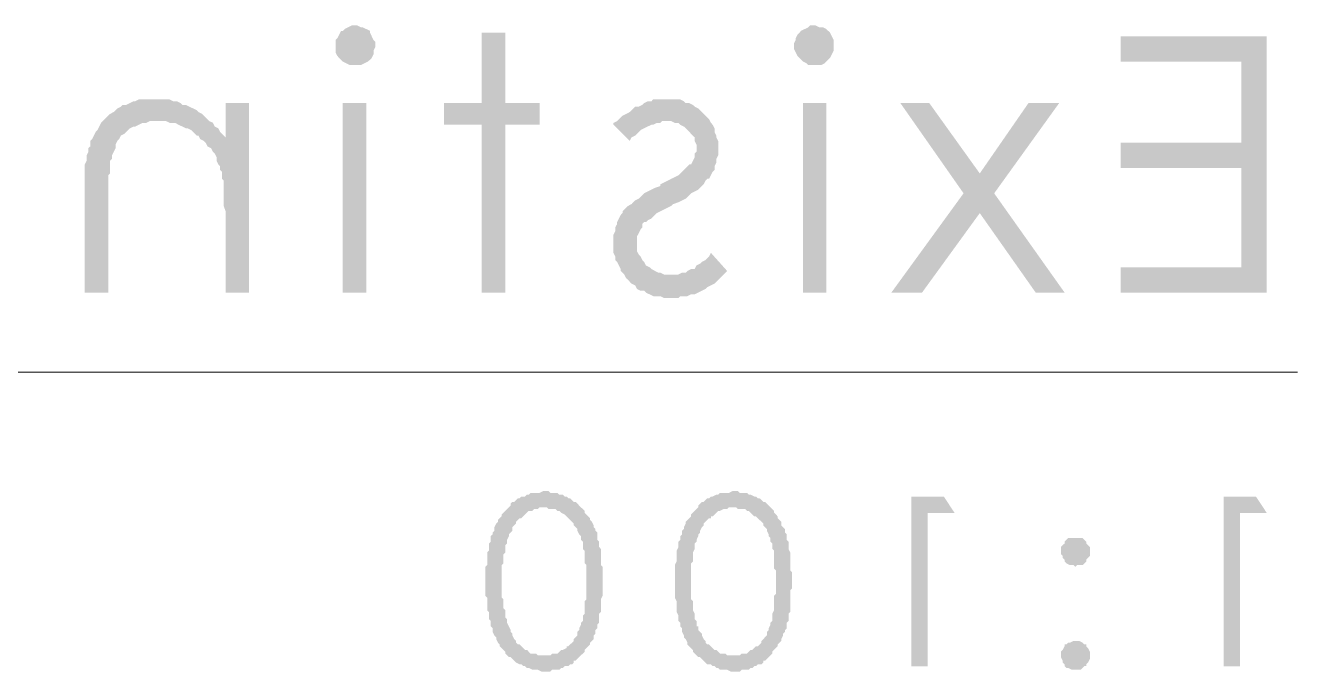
# Model space of a CAD drawing. Header units: millimetres. Extents: x -176873 to 104254, y -63587 to 101719.
# Drawn here: x -152573 to -151081, y 5463 to 6221 of the extents above; entities that cross this region are included whole.
import ezdxf

# ---------------------------------------------------------------- set-up
doc = ezdxf.new("R2010")
doc.units = ezdxf.units.MM
doc.layers.add('PDF2_a-Text', color=7, linetype='Continuous')

msp = doc.modelspace()

# ---------------------------------------------------------------- hatches: boundary and pattern name
at = {"layer": 'PDF2_a-Text', "transparency": 33554559}
h = msp.add_hatch(color=256, dxfattribs=at)
h.paths.add_polyline_path([(-152185.7, 6220.9), (-152189.9, 6220.9), (-152194.1, 6218.8), (-152198.4, 6216.7), (-152200.5, 6214.6), (-152202.6, 6214.6), (-152204.7, 6210.3), (-152206.8, 6206.1), (-152209, 6204), (-152209, 6199.8), (-152209, 6197.7), (-152209, 6193.4), (-152209, 6189.2), (-152206.8, 6185), (-152204.7, 6182.8), (-152202.6, 6180.7), (-152200.5, 6178.6), (-152196.3, 6176.5), (-152192, 6174.4), (-152187.8, 6174.4), (-152185.7, 6174.4), (-152181.4, 6174.4), (-152179.3, 6174.4), (-152175.1, 6176.5), (-152170.9, 6178.6), (-152168.7, 6180.7), (-152166.6, 6182.8), (-152164.5, 6187.1), (-152164.5, 6191.3), (-152162.4, 6195.5), (-152162.4, 6197.7), (-152162.4, 6201.9), (-152164.5, 6204), (-152166.6, 6208.2), (-152168.7, 6212.5), (-152168.7, 6214.6), (-152173, 6216.7), (-152177.2, 6218.8), (-152179.3, 6218.8), (-152183.6, 6220.9), (-152185.7, 6220.9)], flags=0)
h.paths.add_polyline_path([(-152173, 6129.9), (-152200.5, 6129.9), (-152200.5, 5907.8), (-152173, 5907.8)], flags=0)
for points in [[(-152010, 6212.5), (-152037.5, 6212.5), (-152037.5, 6129.9), (-152082, 6129.9), (-152082, 6104.5), (-152037.5, 6104.5), (-152037.5, 5907.8), (-152010, 5907.8), (-152010, 6104.5), (-151969.8, 6104.5), (-151969.8, 6129.9), (-152010, 6129.9)], [(-151117, 6208.2), (-151288.4, 6208.2), (-151288.4, 6178.6), (-151146.7, 6178.6), (-151146.7, 6083.4), (-151288.4, 6083.4), (-151288.4, 6053.8), (-151146.7, 6053.8), (-151146.7, 5937.4), (-151288.4, 5937.4), (-151288.4, 5907.8), (-151117, 5907.8)], [(-152310.5, 6129.9), (-152338, 6129.9), (-152338, 6089.7), (-152342.3, 6094), (-152344.4, 6096.1), (-152346.5, 6100.3), (-152350.7, 6102.4), (-152352.8, 6106.7), (-152357.1, 6108.8), (-152359.2, 6110.9), (-152363.4, 6115.1), (-152365.5, 6117.2), (-152369.8, 6119.4), (-152371.9, 6121.5), (-152376.1, 6123.6), (-152376.1, 6123.6), (-152380.4, 6125.7), (-152384.6, 6127.8), (-152388.8, 6127.8), (-152390.9, 6129.9), (-152395.2, 6132.1), (-152399.4, 6132.1), (-152403.6, 6134.2), (-152407.9, 6134.2), (-152412.1, 6134.2), (-152416.3, 6134.2), (-152420.6, 6134.2), (-152422.7, 6134.2), (-152426.9, 6134.2), (-152431.1, 6134.2), (-152435.4, 6134.2), (-152439.6, 6134.2), (-152443.8, 6132.1), (-152446, 6132.1), (-152450.2, 6129.9), (-152454.4, 6127.8), (-152458.7, 6127.8), (-152460.8, 6125.7), (-152465, 6123.6), (-152467.1, 6121.5), (-152469.2, 6119.4), (-152473.5, 6117.2), (-152475.6, 6115.1), (-152479.8, 6110.9), (-152481.9, 6108.8), (-152484, 6106.7), (-152486.2, 6102.4), (-152488.3, 6098.2), (-152490.4, 6096.1), (-152492.5, 6091.8), (-152494.6, 6087.6), (-152496.7, 6085.5), (-152496.7, 6083.4), (-152496.7, 6079.1), (-152498.9, 6077), (-152498.9, 6072.8), (-152501, 6068.6), (-152501, 6066.5), (-152501, 6062.2), (-152503.1, 6058), (-152503.1, 6053.8), (-152503.1, 6049.5), (-152503.1, 6043.2), (-152503.1, 6038.9), (-152503.1, 6034.7), (-152503.1, 6028.4), (-152503.1, 6024.1), (-152503.1, 6022), (-152503.1, 5907.7), (-152475.6, 5907.7), (-152475.6, 6013.6), (-152475.6, 6019.9), (-152475.6, 6024.1), (-152475.6, 6030.5), (-152475.6, 6034.7), (-152475.6, 6041.1), (-152475.6, 6045.3), (-152473.5, 6047.4), (-152473.5, 6051.6), (-152473.5, 6055.9), (-152473.5, 6058), (-152473.5, 6062.2), (-152471.3, 6064.3), (-152471.3, 6064.3), (-152471.3, 6068.6), (-152469.2, 6072.8), (-152467.1, 6077), (-152467.1, 6081.3), (-152465, 6085.5), (-152462.9, 6087.6), (-152460.8, 6091.8), (-152456.5, 6094), (-152454.4, 6096.1), (-152452.3, 6098.2), (-152450.2, 6100.3), (-152446, 6102.4), (-152443.8, 6102.4), (-152439.6, 6104.5), (-152435.4, 6106.7), (-152431.1, 6106.7), (-152426.9, 6108.8), (-152422.7, 6108.8), (-152418.4, 6108.8), (-152416.3, 6108.8), (-152412.1, 6108.8), (-152407.9, 6108.8), (-152403.6, 6106.7), (-152399.4, 6106.7), (-152397.3, 6106.7), (-152393.1, 6104.5), (-152388.8, 6102.4), (-152384.6, 6100.3), (-152382.5, 6100.3), (-152378.2, 6098.2), (-152374, 6094), (-152371.9, 6091.8), (-152369.8, 6091.8), (-152367.7, 6087.6), (-152363.4, 6085.5), (-152361.3, 6083.4), (-152359.2, 6079.1), (-152355, 6077), (-152352.8, 6072.8), (-152350.7, 6070.7), (-152348.6, 6066.5), (-152348.6, 6062.2), (-152346.5, 6058), (-152344.4, 6055.9), (-152344.4, 6051.6), (-152342.3, 6049.5), (-152342.3, 6047.4), (-152342.3, 6043.2), (-152342.3, 6041.1), (-152340.2, 6038.9), (-152340.2, 6034.7), (-152340.2, 6030.5), (-152340.2, 6026.2), (-152340.2, 6022), (-152340.2, 6017.8), (-152340.2, 6013.6), (-152340.2, 6009.3), (-152338, 6003), (-152338, 5998.7), (-152338, 5992.4), (-152338, 5988.2), (-152338, 5907.7), (-152310.5, 5907.7)], [(-151883.1, 6104.5), (-151864, 6085.5), (-151861.9, 6089.7), (-151857.7, 6091.8), (-151853.4, 6096.1), (-151851.3, 6098.2), (-151847.1, 6100.3), (-151842.9, 6102.4), (-151838.6, 6104.5), (-151836.5, 6104.5), (-151832.3, 6106.7), (-151828.1, 6106.7), (-151825.9, 6108.8), (-151821.7, 6108.8), (-151819.6, 6108.8), (-151815.4, 6108.8), (-151811.1, 6106.7), (-151806.9, 6106.7), (-151804.8, 6104.5), (-151800.5, 6102.4), (-151798.4, 6100.3), (-151796.3, 6098.2), (-151794.2, 6096.1), (-151790, 6091.8), (-151787.8, 6089.7), (-151787.8, 6085.5), (-151785.7, 6081.3), (-151785.7, 6077), (-151785.7, 6077), (-151785.7, 6072.8), (-151787.8, 6070.7), (-151787.8, 6066.5), (-151790, 6062.2), (-151792.1, 6058), (-151794.2, 6058), (-151796.3, 6055.9), (-151798.4, 6053.8), (-151800.5, 6051.6), (-151802.7, 6049.5), (-151806.9, 6045.3), (-151811.1, 6043.2), (-151815.4, 6041.1), (-151819.6, 6038.9), (-151823.8, 6036.8), (-151828.1, 6034.7), (-151828.1, 6032.6), (-151834.4, 6030.5), (-151838.6, 6028.4), (-151842.9, 6026.2), (-151847.1, 6024.1), (-151849.2, 6022), (-151853.4, 6017.8), (-151857.7, 6015.7), (-151859.8, 6013.6), (-151861.9, 6011.4), (-151866.1, 6009.3), (-151868.3, 6007.2), (-151870.4, 6005.1), (-151872.5, 6003), (-151872.5, 6000.9), (-151874.6, 5998.7), (-151876.7, 5994.5), (-151878.8, 5990.3), (-151878.8, 5988.2), (-151881, 5983.9), (-151881, 5979.7), (-151883.1, 5975.5), (-151883.1, 5971.2), (-151883.1, 5967), (-151883.1, 5967), (-151883.1, 5962.8), (-151883.1, 5958.5), (-151883.1, 5954.3), (-151881, 5950.1), (-151881, 5945.8), (-151878.8, 5943.7), (-151876.7, 5939.5), (-151874.6, 5935.3), (-151874.6, 5933.1), (-151870.4, 5928.9), (-151868.3, 5924.7), (-151866.1, 5922.6), (-151864, 5920.4), (-151861.9, 5918.3), (-151857.7, 5916.2), (-151855.6, 5912), (-151851.3, 5909.9), (-151847.1, 5909.9), (-151845, 5907.7), (-151840.7, 5905.6), (-151836.5, 5903.5), (-151832.3, 5903.5), (-151828.1, 5903.5), (-151823.8, 5901.4), (-151819.6, 5901.4), (-151815.4, 5901.4), (-151815.4, 5901.4), (-151811.1, 5901.4), (-151806.9, 5901.4), (-151804.8, 5903.5), (-151800.5, 5903.5), (-151796.3, 5903.5), (-151792.1, 5905.6), (-151787.8, 5905.6), (-151783.6, 5907.7), (-151779.4, 5909.9), (-151779.4, 5909.9), (-151775.2, 5912), (-151773, 5914.1), (-151768.8, 5916.2), (-151764.6, 5918.3), (-151762.5, 5920.4), (-151758.2, 5924.7), (-151756.1, 5926.8), (-151754, 5928.9), (-151749.8, 5933.1), (-151749.8, 5933.1), (-151768.8, 5954.3), (-151770.9, 5950.1), (-151775.2, 5945.8), (-151779.4, 5943.7), (-151781.5, 5941.6), (-151785.7, 5939.5), (-151787.8, 5935.3), (-151792.1, 5935.3), (-151796.3, 5933.1), (-151798.4, 5931), (-151802.7, 5931), (-151806.9, 5928.9), (-151809, 5928.9), (-151813.2, 5928.9), (-151815.4, 5928.9), (-151819.6, 5928.9), (-151823.8, 5928.9), (-151828.1, 5931), (-151830.2, 5931), (-151834.4, 5933.1), (-151838.6, 5935.3), (-151840.7, 5937.4), (-151845, 5939.5), (-151847.1, 5943.7), (-151849.2, 5945.8), (-151851.3, 5950.1), (-151853.4, 5952.2), (-151855.6, 5956.4), (-151855.6, 5960.6), (-151855.6, 5964.9), (-151855.6, 5964.9), (-151855.6, 5969.1), (-151855.6, 5973.3), (-151853.4, 5977.6), (-151851.3, 5981.8), (-151849.2, 5983.9), (-151849.2, 5988.2), (-151847.1, 5990.3), (-151845, 5990.3), (-151842.9, 5992.4), (-151838.6, 5994.5), (-151836.5, 5996.6), (-151832.3, 6000.9), (-151828.1, 6003), (-151823.8, 6005.1), (-151819.6, 6007.2), (-151815.4, 6009.3), (-151813.2, 6011.4), (-151806.9, 6013.6), (-151802.7, 6015.7), (-151798.4, 6017.8), (-151794.2, 6022), (-151792.1, 6024.1), (-151787.8, 6026.2), (-151783.6, 6028.4), (-151781.5, 6030.5), (-151779.4, 6032.6), (-151777.3, 6034.7), (-151775.2, 6038.9), (-151773, 6041.1), (-151770.9, 6041.1), (-151768.8, 6045.3), (-151766.7, 6049.5), (-151764.6, 6051.6), (-151764.6, 6055.9), (-151762.5, 6060.1), (-151762.5, 6064.3), (-151760.3, 6068.6), (-151760.3, 6072.8), (-151760.3, 6077), (-151760.3, 6081.3), (-151760.3, 6085.5), (-151762.5, 6089.7), (-151762.5, 6091.8), (-151764.6, 6096.1), (-151764.6, 6100.3), (-151766.7, 6104.5), (-151768.8, 6106.7), (-151770.9, 6110.9), (-151773, 6113), (-151777.3, 6117.2), (-151777.3, 6117.2), (-151781.5, 6121.5), (-151783.6, 6123.6), (-151787.8, 6125.7), (-151790, 6127.8), (-151794.2, 6129.9), (-151798.4, 6129.9), (-151800.5, 6132), (-151804.8, 6134.2), (-151809, 6134.2), (-151813.2, 6134.2), (-151817.5, 6134.2), (-151821.7, 6134.2), (-151825.9, 6134.2), (-151828.1, 6134.2), (-151832.3, 6134.2), (-151836.5, 6134.2), (-151838.6, 6132), (-151842.9, 6132), (-151847.1, 6129.9), (-151849.2, 6127.8), (-151853.4, 6125.7), (-151857.7, 6125.7), (-151859.8, 6123.6), (-151864, 6119.4), (-151868.3, 6117.2), (-151872.5, 6115.1), (-151874.6, 6113), (-151878.8, 6108.8), (-151883.1, 6106.7), (-151883.1, 6104.5)], [(-151360.4, 6129.9), (-151396.4, 6129.9), (-151453.5, 6047.4), (-151512.7, 6129.9), (-151546.6, 6129.9), (-151472.5, 6024.1), (-151557.2, 5907.7), (-151521.2, 5907.7), (-151453.5, 6000.9), (-151387.9, 5907.7), (-151354, 5907.7), (-151436.6, 6024.1)], [(-151495.5, 5668.3), (-151533.6, 5668.3), (-151533.6, 5469.4), (-151514.6, 5469.4), (-151514.6, 5649.2), (-151482.9, 5649.2)], [(-151129.5, 5668.3), (-151167.6, 5668.3), (-151167.6, 5469.4), (-151148.5, 5469.4), (-151148.5, 5649.2), (-151116.8, 5649.2)]]:
    msp.add_hatch(color=256, dxfattribs=at).paths.add_polyline_path(points)
h = msp.add_hatch(color=256, dxfattribs=at)
h.paths.add_polyline_path([(-151648.2, 6220.9), (-151652.4, 6220.9), (-151654.5, 6218.8), (-151658.8, 6216.7), (-151663, 6214.6), (-151663, 6214.6), (-151667.2, 6210.3), (-151669.3, 6206.1), (-151669.3, 6204), (-151671.5, 6199.8), (-151671.5, 6197.7), (-151671.5, 6193.4), (-151669.3, 6189.2), (-151667.2, 6185), (-151665.1, 6182.8), (-151663, 6180.7), (-151660.9, 6178.6), (-151656.6, 6176.5), (-151654.5, 6174.4), (-151650.3, 6174.4), (-151648.2, 6174.4), (-151643.9, 6174.4), (-151639.7, 6174.4), (-151635.5, 6176.5), (-151633.4, 6178.6), (-151631.3, 6180.7), (-151629.1, 6182.8), (-151627, 6187.1), (-151624.9, 6191.3), (-151624.9, 6195.5), (-151624.9, 6197.7), (-151624.9, 6201.9), (-151624.9, 6204), (-151627, 6208.2), (-151629.1, 6212.5), (-151631.3, 6214.6), (-151633.4, 6216.7), (-151637.6, 6218.8), (-151641.8, 6218.8), (-151646.1, 6220.9), (-151648.2, 6220.9)], flags=0)
h.paths.add_polyline_path([(-151633.4, 6129.9), (-151660.9, 6129.9), (-151660.9, 5907.8), (-151633.4, 5907.8)], flags=0)
h = msp.add_hatch(color=256, dxfattribs=at)
h.paths.add_polyline_path([(-151895.8, 5569.2), (-151895.8, 5573.4), (-151895.8, 5575.5), (-151895.8, 5579.7), (-151895.8, 5581.9), (-151895.8, 5586.1), (-151897.9, 5588.2), (-151897.9, 5592.4), (-151897.9, 5594.6), (-151897.9, 5598.8), (-151897.9, 5600.9), (-151897.9, 5603), (-151897.9, 5607.2), (-151900, 5609.4), (-151900, 5611.5), (-151900, 5613.6), (-151900, 5615.7), (-151902.1, 5617.8), (-151902.1, 5622.1), (-151902.1, 5624.2), (-151902.1, 5626.3), (-151904.2, 5628.4), (-151904.2, 5628.4), (-151904.2, 5630.5), (-151906.3, 5632.6), (-151906.3, 5634.8), (-151908.5, 5639), (-151910.6, 5641.1), (-151910.6, 5643.2), (-151912.7, 5645.3), (-151914.8, 5647.5), (-151916.9, 5649.6), (-151916.9, 5651.7), (-151919, 5653.8), (-151921.2, 5655.9), (-151923.3, 5658), (-151925.4, 5660.2), (-151927.5, 5662.3), (-151929.6, 5662.3), (-151931.7, 5664.4), (-151933.9, 5666.5), (-151936, 5666.5), (-151938.1, 5668.6), (-151940.2, 5668.6), (-151942.3, 5670.7), (-151946.6, 5670.7), (-151948.7, 5672.8), (-151950.8, 5672.8), (-151952.9, 5672.8), (-151957.1, 5672.8), (-151959.2, 5675), (-151961.4, 5675), (-151963.5, 5675), (-151965.6, 5675), (-151969.8, 5672.8), (-151971.9, 5672.8), (-151974.1, 5672.8), (-151976.2, 5672.8), (-151980.4, 5672.8), (-151982.5, 5670.7), (-151984.6, 5670.7), (-151986.8, 5668.6), (-151991, 5668.6), (-151993.1, 5666.5), (-151995.2, 5666.5), (-151997.3, 5664.4), (-151999.5, 5662.3), (-152001.6, 5662.3), (-152003.7, 5660.2), (-152003.7, 5658), (-152005.8, 5655.9), (-152007.9, 5653.8), (-152010, 5651.7), (-152012.1, 5649.6), (-152014.3, 5647.5), (-152014.3, 5645.3), (-152016.4, 5643.2), (-152018.5, 5641.1), (-152018.5, 5639), (-152020.6, 5636.9), (-152022.7, 5632.6), (-152022.7, 5630.5), (-152022.7, 5628.4), (-152024.8, 5626.3), (-152024.8, 5624.2), (-152027, 5622.1), (-152027, 5619.9), (-152027, 5617.8), (-152027, 5615.7), (-152029.1, 5613.6), (-152029.1, 5611.5), (-152029.1, 5609.4), (-152029.1, 5605.1), (-152031.2, 5603), (-152031.2, 5600.9), (-152031.2, 5596.7), (-152031.2, 5594.6), (-152031.2, 5592.4), (-152031.2, 5588.2), (-152033.3, 5586.1), (-152033.3, 5581.9), (-152033.3, 5579.7), (-152033.3, 5575.5), (-152033.3, 5573.4), (-152033.3, 5569.2), (-152033.3, 5569.2), (-152033.3, 5564.9), (-152033.3, 5562.8), (-152033.3, 5558.6), (-152033.3, 5556.5), (-152033.3, 5552.2), (-152031.2, 5550.1), (-152031.2, 5545.9), (-152031.2, 5543.8), (-152031.2, 5541.7), (-152031.2, 5537.4), (-152031.2, 5535.3), (-152029.1, 5533.2), (-152029.1, 5529), (-152029.1, 5526.8), (-152029.1, 5524.7), (-152027, 5522.6), (-152027, 5520.5), (-152027, 5518.4), (-152027, 5516.3), (-152024.8, 5514.1), (-152024.8, 5512), (-152024.8, 5509.9), (-152022.7, 5505.7), (-152020.6, 5503.6), (-152020.6, 5501.4), (-152018.5, 5497.2), (-152016.4, 5495.1), (-152016.4, 5493), (-152014.3, 5490.9), (-152012.1, 5488.8), (-152010, 5486.6), (-152010, 5484.5), (-152007.9, 5482.4), (-152005.8, 5480.3), (-152003.7, 5480.3), (-152001.6, 5478.2), (-151999.5, 5476.1), (-151999.5, 5476.1), (-151997.3, 5473.9), (-151993.1, 5471.8), (-151991, 5471.8), (-151988.9, 5469.7), (-151986.8, 5469.7), (-151984.6, 5467.6), (-151982.5, 5467.6), (-151978.3, 5465.5), (-151976.2, 5465.5), (-151974.1, 5465.5), (-151971.9, 5465.5), (-151967.7, 5463.4), (-151965.6, 5463.4), (-151963.5, 5463.4), (-151961.4, 5463.4), (-151957.1, 5463.4), (-151955, 5465.5), (-151952.9, 5465.5), (-151948.7, 5465.5), (-151946.6, 5465.5), (-151944.4, 5467.6), (-151942.3, 5467.6), (-151940.2, 5469.7), (-151936, 5469.7), (-151933.9, 5471.8), (-151931.7, 5471.8), (-151929.6, 5473.9), (-151929.6, 5476.1), (-151927.5, 5476.1), (-151925.4, 5478.2), (-151923.3, 5480.3), (-151921.2, 5482.4), (-151919, 5484.5), (-151916.9, 5486.6), (-151916.9, 5488.8), (-151914.8, 5490.9), (-151912.7, 5493), (-151910.6, 5495.1), (-151910.6, 5497.2), (-151908.5, 5499.3), (-151906.3, 5501.4), (-151906.3, 5505.7), (-151904.2, 5507.8), (-151904.2, 5509.9), (-151904.2, 5512), (-151902.1, 5514.1), (-151902.1, 5516.3), (-151902.1, 5518.4), (-151900, 5520.5), (-151900, 5522.6), (-151900, 5526.8), (-151900, 5529), (-151900, 5531.1), (-151897.9, 5533.2), (-151897.9, 5537.4), (-151897.9, 5539.5), (-151897.9, 5541.7), (-151897.9, 5545.9), (-151897.9, 5548), (-151895.8, 5552.2), (-151895.8, 5554.3), (-151895.8, 5558.6), (-151895.8, 5560.7), (-151895.8, 5564.9), (-151895.8, 5567), (-151895.8, 5569.2)], flags=0)
h.paths.add_polyline_path([(-151914.8, 5569.2), (-151914.8, 5564.9), (-151914.8, 5560.7), (-151914.8, 5558.6), (-151914.8, 5554.3), (-151914.8, 5552.2), (-151914.8, 5548), (-151916.9, 5545.9), (-151916.9, 5541.7), (-151916.9, 5539.5), (-151916.9, 5537.4), (-151916.9, 5535.3), (-151916.9, 5531.1), (-151919, 5529), (-151919, 5526.8), (-151919, 5524.7), (-151919, 5522.6), (-151921.2, 5520.5), (-151921.2, 5518.4), (-151921.2, 5518.4), (-151923.3, 5514.1), (-151923.3, 5512), (-151925.4, 5509.9), (-151925.4, 5505.7), (-151927.5, 5503.6), (-151929.6, 5501.4), (-151929.6, 5499.3), (-151931.7, 5497.2), (-151933.9, 5495.1), (-151936, 5493), (-151938.1, 5493), (-151938.1, 5490.9), (-151942.3, 5488.8), (-151944.4, 5488.8), (-151946.6, 5486.6), (-151948.7, 5484.5), (-151950.8, 5484.5), (-151955, 5484.5), (-151957.1, 5482.4), (-151959.2, 5482.4), (-151961.4, 5482.4), (-151963.5, 5482.4), (-151967.7, 5482.4), (-151969.8, 5482.4), (-151971.9, 5482.4), (-151974.1, 5484.5), (-151978.3, 5484.5), (-151980.4, 5484.5), (-151982.5, 5486.6), (-151984.6, 5488.8), (-151986.8, 5488.8), (-151988.9, 5490.9), (-151991, 5493), (-151993.1, 5495.1), (-151995.2, 5495.1), (-151997.3, 5497.2), (-151997.3, 5499.3), (-151999.5, 5501.4), (-152001.6, 5505.7), (-152001.6, 5507.8), (-152003.7, 5509.9), (-152003.7, 5512), (-152005.8, 5516.3), (-152005.8, 5516.3), (-152007.9, 5520.5), (-152007.9, 5522.6), (-152007.9, 5524.7), (-152010, 5526.8), (-152010, 5529), (-152010, 5531.1), (-152010, 5535.3), (-152012.1, 5537.4), (-152012.1, 5539.5), (-152012.1, 5541.7), (-152012.1, 5545.9), (-152012.1, 5548), (-152014.3, 5550.1), (-152014.3, 5554.3), (-152014.3, 5556.5), (-152014.3, 5560.7), (-152014.3, 5562.8), (-152014.3, 5567), (-152014.3, 5569.2), (-152014.3, 5571.3), (-152014.3, 5575.5), (-152014.3, 5577.6), (-152014.3, 5581.9), (-152014.3, 5584), (-152014.3, 5588.2), (-152012.1, 5590.3), (-152012.1, 5592.4), (-152012.1, 5596.7), (-152012.1, 5598.8), (-152012.1, 5600.9), (-152010, 5603), (-152010, 5607.2), (-152010, 5609.4), (-152010, 5611.5), (-152007.9, 5613.6), (-152007.9, 5615.7), (-152007.9, 5617.8), (-152005.8, 5622.1), (-152005.8, 5624.2), (-152003.7, 5626.3), (-152001.6, 5628.4), (-152001.6, 5632.6), (-151999.5, 5634.8), (-151997.3, 5636.9), (-151997.3, 5639), (-151995.2, 5641.1), (-151993.1, 5643.2), (-151991, 5643.2), (-151988.9, 5645.3), (-151988.9, 5645.3), (-151986.8, 5647.5), (-151984.6, 5649.6), (-151982.5, 5651.7), (-151978.3, 5651.7), (-151976.2, 5653.8), (-151974.1, 5653.8), (-151971.9, 5653.8), (-151969.8, 5655.9), (-151965.6, 5655.9), (-151963.5, 5655.9), (-151961.4, 5655.9), (-151959.2, 5653.8), (-151957.1, 5653.8), (-151952.9, 5653.8), (-151950.8, 5653.8), (-151948.7, 5651.7), (-151946.6, 5651.7), (-151944.4, 5649.6), (-151940.2, 5647.5), (-151938.1, 5645.3), (-151938.1, 5645.3), (-151936, 5643.2), (-151933.9, 5641.1), (-151931.7, 5639), (-151929.6, 5636.9), (-151929.6, 5634.8), (-151927.5, 5632.6), (-151925.4, 5630.5), (-151925.4, 5628.4), (-151923.3, 5624.2), (-151921.2, 5622.1), (-151921.2, 5619.9), (-151921.2, 5617.8), (-151919, 5615.7), (-151919, 5613.6), (-151919, 5611.5), (-151919, 5609.4), (-151919, 5607.2), (-151916.9, 5605.1), (-151916.9, 5603), (-151916.9, 5598.8), (-151916.9, 5596.7), (-151916.9, 5594.6), (-151916.9, 5590.3), (-151914.8, 5588.2), (-151914.8, 5584), (-151914.8, 5581.9), (-151914.8, 5577.6), (-151914.8, 5575.5), (-151914.8, 5571.3), (-151914.8, 5569.2)], flags=0)
h = msp.add_hatch(color=256, dxfattribs=at)
h.paths.add_polyline_path([(-151673.6, 5569.2), (-151673.6, 5573.4), (-151673.6, 5575.5), (-151673.6, 5579.7), (-151675.7, 5581.9), (-151675.7, 5586.1), (-151675.7, 5588.2), (-151675.7, 5592.4), (-151675.7, 5594.6), (-151675.7, 5598.8), (-151675.7, 5600.9), (-151675.7, 5603), (-151677.8, 5607.2), (-151677.8, 5609.4), (-151677.8, 5611.5), (-151677.8, 5613.6), (-151677.8, 5615.7), (-151679.9, 5617.8), (-151679.9, 5622.1), (-151679.9, 5624.2), (-151682, 5626.3), (-151682, 5628.4), (-151682, 5628.4), (-151682, 5630.5), (-151684.2, 5632.6), (-151686.3, 5634.8), (-151686.3, 5639), (-151688.4, 5641.1), (-151690.5, 5643.2), (-151690.5, 5645.3), (-151692.6, 5647.5), (-151694.7, 5649.6), (-151694.7, 5651.7), (-151696.9, 5653.8), (-151699, 5655.9), (-151701.1, 5658), (-151703.2, 5660.2), (-151705.3, 5662.3), (-151707.4, 5662.3), (-151709.5, 5664.4), (-151711.7, 5666.5), (-151713.8, 5666.5), (-151715.9, 5668.6), (-151718, 5668.6), (-151722.2, 5670.7), (-151724.4, 5670.7), (-151726.5, 5672.8), (-151728.6, 5672.8), (-151732.8, 5672.8), (-151734.9, 5672.8), (-151737.1, 5675), (-151741.3, 5675), (-151741.3, 5675), (-151743.4, 5675), (-151747.6, 5672.8), (-151749.8, 5672.8), (-151751.9, 5672.8), (-151756.1, 5672.8), (-151758.2, 5672.8), (-151760.3, 5670.7), (-151762.4, 5670.7), (-151766.7, 5668.6), (-151768.8, 5668.6), (-151770.9, 5666.5), (-151773, 5666.5), (-151775.1, 5664.4), (-151777.3, 5662.3), (-151779.4, 5662.3), (-151781.5, 5660.2), (-151783.6, 5658), (-151783.6, 5655.9), (-151785.7, 5653.8), (-151787.8, 5651.7), (-151790, 5649.6), (-151792.1, 5647.5), (-151792.1, 5645.3), (-151794.2, 5643.2), (-151796.3, 5641.1), (-151798.4, 5639), (-151798.4, 5636.9), (-151800.5, 5632.6), (-151800.5, 5630.5), (-151802.7, 5628.4), (-151802.7, 5626.3), (-151802.7, 5624.2), (-151804.8, 5622.1), (-151804.8, 5619.9), (-151804.8, 5617.8), (-151806.9, 5615.7), (-151806.9, 5613.6), (-151806.9, 5611.5), (-151806.9, 5609.4), (-151809, 5605.1), (-151809, 5603), (-151809, 5600.9), (-151809, 5596.7), (-151809, 5594.6), (-151809, 5592.4), (-151811.1, 5588.2), (-151811.1, 5586.1), (-151811.1, 5581.9), (-151811.1, 5579.7), (-151811.1, 5575.5), (-151811.1, 5573.4), (-151811.1, 5569.2), (-151811.1, 5569.2), (-151811.1, 5564.9), (-151811.1, 5562.8), (-151811.1, 5558.6), (-151811.1, 5556.5), (-151811.1, 5552.2), (-151811.1, 5550.1), (-151809, 5545.9), (-151809, 5543.8), (-151809, 5541.7), (-151809, 5537.4), (-151809, 5535.3), (-151809, 5533.2), (-151806.9, 5529), (-151806.9, 5526.8), (-151806.9, 5524.7), (-151806.9, 5522.6), (-151804.8, 5520.5), (-151804.8, 5518.4), (-151804.8, 5516.3), (-151802.7, 5514.1), (-151802.7, 5512), (-151802.7, 5509.9), (-151800.5, 5505.7), (-151800.5, 5503.6), (-151798.4, 5501.4), (-151796.3, 5497.2), (-151796.3, 5495.1), (-151794.2, 5493), (-151792.1, 5490.9), (-151790, 5488.8), (-151790, 5486.6), (-151787.8, 5484.5), (-151785.7, 5482.4), (-151783.6, 5480.3), (-151781.5, 5480.3), (-151779.4, 5478.2), (-151777.3, 5476.1), (-151777.3, 5476.1), (-151775.1, 5473.9), (-151773, 5471.8), (-151768.8, 5471.8), (-151766.7, 5469.7), (-151764.6, 5469.7), (-151762.4, 5467.6), (-151760.3, 5467.6), (-151758.2, 5465.5), (-151754, 5465.5), (-151751.9, 5465.5), (-151749.8, 5465.5), (-151745.5, 5463.4), (-151743.4, 5463.4), (-151741.3, 5463.4), (-151739.2, 5463.4), (-151734.9, 5463.4), (-151732.8, 5465.5), (-151730.7, 5465.5), (-151728.6, 5465.5), (-151724.4, 5465.5), (-151722.2, 5467.6), (-151720.1, 5467.6), (-151718, 5469.7), (-151715.9, 5469.7), (-151713.8, 5471.8), (-151709.5, 5471.8), (-151707.4, 5473.9), (-151707.4, 5476.1), (-151705.3, 5476.1), (-151703.2, 5478.2), (-151701.1, 5480.3), (-151699, 5482.4), (-151696.9, 5484.5), (-151696.9, 5486.6), (-151694.7, 5488.8), (-151692.6, 5490.9), (-151690.5, 5493), (-151690.5, 5495.1), (-151688.4, 5497.2), (-151686.3, 5499.3), (-151686.3, 5501.4), (-151684.2, 5505.7), (-151684.2, 5507.8), (-151682, 5509.9), (-151682, 5512), (-151679.9, 5514.1), (-151679.9, 5516.3), (-151679.9, 5518.4), (-151679.9, 5520.5), (-151677.8, 5522.6), (-151677.8, 5526.8), (-151677.8, 5529), (-151677.8, 5531.1), (-151675.7, 5533.2), (-151675.7, 5537.4), (-151675.7, 5539.5), (-151675.7, 5541.7), (-151675.7, 5545.9), (-151675.7, 5548), (-151675.7, 5552.2), (-151675.7, 5554.3), (-151675.7, 5558.6), (-151673.6, 5560.7), (-151673.6, 5564.9), (-151673.6, 5567), (-151673.6, 5569.2)], flags=0)
h.paths.add_polyline_path([(-151692.6, 5569.2), (-151692.6, 5564.9), (-151692.6, 5560.7), (-151692.6, 5558.6), (-151692.6, 5554.3), (-151694.7, 5552.2), (-151694.7, 5548), (-151694.7, 5545.9), (-151694.7, 5541.7), (-151694.7, 5539.5), (-151694.7, 5537.4), (-151694.7, 5535.3), (-151696.9, 5531.1), (-151696.9, 5529), (-151696.9, 5526.8), (-151696.9, 5524.7), (-151696.9, 5522.6), (-151699, 5520.5), (-151699, 5518.4), (-151699, 5518.4), (-151701.1, 5514.1), (-151701.1, 5512), (-151703.2, 5509.9), (-151703.2, 5505.7), (-151705.3, 5503.6), (-151707.4, 5501.4), (-151709.5, 5499.3), (-151709.5, 5497.2), (-151711.7, 5495.1), (-151713.8, 5493), (-151715.9, 5493), (-151718, 5490.9), (-151720.1, 5488.8), (-151722.2, 5488.8), (-151724.4, 5486.6), (-151726.5, 5484.5), (-151728.6, 5484.5), (-151732.8, 5484.5), (-151734.9, 5482.4), (-151737.1, 5482.4), (-151739.2, 5482.4), (-151741.3, 5482.4), (-151745.5, 5482.4), (-151747.6, 5482.4), (-151749.8, 5482.4), (-151751.9, 5484.5), (-151756.1, 5484.5), (-151758.2, 5484.5), (-151760.3, 5486.6), (-151762.4, 5488.8), (-151764.6, 5488.8), (-151766.7, 5490.9), (-151768.8, 5493), (-151770.9, 5495.1), (-151773, 5495.1), (-151775.1, 5497.2), (-151775.1, 5499.3), (-151777.3, 5501.4), (-151779.4, 5505.7), (-151779.4, 5507.8), (-151781.5, 5509.9), (-151783.6, 5512), (-151783.6, 5516.3), (-151785.7, 5516.3), (-151785.7, 5520.5), (-151785.7, 5522.6), (-151787.8, 5524.7), (-151787.8, 5526.8), (-151787.8, 5529), (-151787.8, 5531.1), (-151790, 5535.3), (-151790, 5537.4), (-151790, 5539.5), (-151790, 5541.7), (-151790, 5545.9), (-151792.1, 5548), (-151792.1, 5550.1), (-151792.1, 5554.3), (-151792.1, 5556.5), (-151792.1, 5560.7), (-151792.1, 5562.8), (-151792.1, 5567), (-151792.1, 5569.2), (-151792.1, 5571.3), (-151792.1, 5575.5), (-151792.1, 5577.6), (-151792.1, 5581.9), (-151792.1, 5584), (-151792.1, 5588.2), (-151792.1, 5590.3), (-151790, 5592.4), (-151790, 5596.7), (-151790, 5598.8), (-151790, 5600.9), (-151790, 5603), (-151787.8, 5607.2), (-151787.8, 5609.4), (-151787.8, 5611.5), (-151787.8, 5613.6), (-151785.7, 5615.7), (-151785.7, 5617.8), (-151783.6, 5622.1), (-151783.6, 5624.2), (-151781.5, 5626.3), (-151781.5, 5628.4), (-151779.4, 5632.6), (-151777.3, 5634.8), (-151777.3, 5636.9), (-151775.1, 5639), (-151773, 5641.1), (-151770.9, 5643.2), (-151768.8, 5643.2), (-151768.8, 5645.3), (-151766.7, 5645.3), (-151764.6, 5647.5), (-151762.4, 5649.6), (-151760.3, 5651.7), (-151758.2, 5651.7), (-151754, 5653.8), (-151751.9, 5653.8), (-151749.8, 5653.8), (-151747.6, 5655.9), (-151743.4, 5655.9), (-151741.3, 5655.9), (-151739.2, 5655.9), (-151737.1, 5653.8), (-151734.9, 5653.8), (-151730.7, 5653.8), (-151728.6, 5653.8), (-151726.5, 5651.7), (-151724.4, 5651.7), (-151722.2, 5649.6), (-151720.1, 5647.5), (-151718, 5645.3), (-151715.9, 5645.3), (-151713.8, 5643.2), (-151711.7, 5641.1), (-151709.5, 5639), (-151707.4, 5636.9), (-151707.4, 5634.8), (-151705.3, 5632.6), (-151703.2, 5630.5), (-151703.2, 5628.4), (-151701.1, 5624.2), (-151701.1, 5622.1), (-151699, 5619.9), (-151699, 5617.8), (-151699, 5615.7), (-151696.9, 5613.6), (-151696.9, 5611.5), (-151696.9, 5609.4), (-151696.9, 5607.2), (-151694.7, 5605.1), (-151694.7, 5603), (-151694.7, 5598.8), (-151694.7, 5596.7), (-151694.7, 5594.6), (-151694.7, 5590.3), (-151694.7, 5588.2), (-151694.7, 5584), (-151692.6, 5581.9), (-151692.6, 5577.6), (-151692.6, 5575.5), (-151692.6, 5571.3), (-151692.6, 5569.2)], flags=0)
h = msp.add_hatch(color=256, dxfattribs=at)
h.paths.add_polyline_path([(-151341.3, 5619.9), (-151343.5, 5619.9), (-151347.7, 5619.9), (-151349.8, 5619.9), (-151351.9, 5617.8), (-151354, 5615.7), (-151354, 5613.6), (-151356.2, 5611.5), (-151358.3, 5609.4), (-151358.3, 5607.3), (-151358.3, 5603), (-151358.3, 5600.9), (-151356.2, 5598.8), (-151356.2, 5596.7), (-151354, 5594.6), (-151354, 5592.4), (-151351.9, 5590.3), (-151347.7, 5588.2), (-151345.6, 5588.2), (-151343.5, 5588.2), (-151341.3, 5586.1), (-151339.2, 5588.2), (-151335, 5588.2), (-151332.9, 5588.2), (-151330.8, 5590.3), (-151328.6, 5592.4), (-151328.6, 5594.6), (-151326.5, 5596.7), (-151324.4, 5598.8), (-151324.4, 5600.9), (-151324.4, 5603), (-151324.4, 5607.3), (-151324.4, 5609.4), (-151326.5, 5611.5), (-151328.6, 5613.6), (-151328.6, 5615.7), (-151330.8, 5617.8), (-151332.9, 5619.9), (-151337.1, 5619.9), (-151339.2, 5619.9), (-151341.3, 5619.9)], flags=0)
h.paths.add_polyline_path([(-151341.3, 5499.3), (-151343.5, 5499.3), (-151347.7, 5497.2), (-151349.8, 5497.2), (-151351.9, 5495.1), (-151354, 5495.1), (-151354, 5493), (-151356.2, 5488.8), (-151358.3, 5486.6), (-151358.3, 5484.5), (-151358.3, 5482.4), (-151358.3, 5480.3), (-151356.2, 5476.1), (-151356.2, 5473.9), (-151354, 5471.8), (-151354, 5469.7), (-151351.9, 5467.6), (-151349.8, 5467.6), (-151345.6, 5465.5), (-151343.5, 5465.5), (-151341.3, 5465.5), (-151339.2, 5465.5), (-151335, 5465.5), (-151332.9, 5467.6), (-151330.8, 5469.7), (-151328.6, 5469.7), (-151328.6, 5471.8), (-151326.5, 5473.9), (-151324.4, 5478.2), (-151324.4, 5480.3), (-151324.4, 5482.4), (-151324.4, 5484.5), (-151324.4, 5486.6), (-151326.5, 5490.9), (-151328.6, 5493), (-151328.6, 5495.1), (-151330.8, 5495.1), (-151332.9, 5497.2), (-151337.1, 5499.3), (-151339.2, 5499.3), (-151341.3, 5499.3)], flags=0)

# ---------------------------------------------------------------- linework, layer by layer
at = {"layer": 'PDF2_a-Text', "lineweight": 5}
msp.add_lwpolyline([(-151080.8, 5814.3), (-157558, 5814.3)], dxfattribs=at)

doc.saveas('drawing.dxf')
